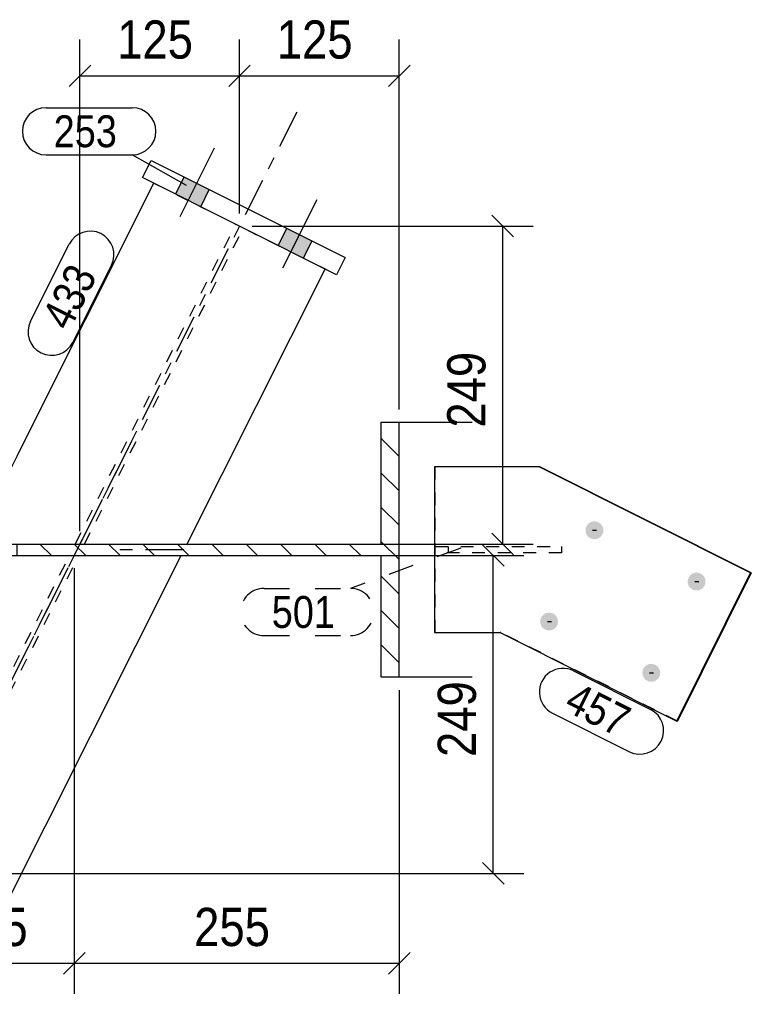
# Model space of a CAD drawing. Header units: millimetres. Extents: x 2 to 579, y 1 to 825.
# Drawn here: x 326 to 383.4, y 55.4 to 133.1 of the extents above; entities that cross this region are included whole.
import ezdxf

# ---------------------------------------------------------------- set-up
doc = ezdxf.new("R2010")
doc.units = ezdxf.units.MM
for name, pattern in [('XKITLINE00', [0]), ('XKITLINE01', [4, 1, -1, 1, -1]), ('XKITLINE02', [4, 2, -2]), ('XKITLINE03', [6, 3, -1, 1, -1])]:
    doc.linetypes.add(name, pattern=pattern)
for name, color, linetype, lineweight in [('Bolt', 3, 'Continuous', 0), ('Dimensions', 7, 'Continuous', 0), ('OtherObjectType', 7, 'Continuous', 0), ('Part', 2, 'Continuous', 0), ('PartMark', 7, 'Continuous', 0)]:
    doc.layers.add(name, color=color, linetype=linetype, lineweight=lineweight)
doc.styles.add('ARIAL', font='ARIAL.TTF')

# ---------------------------------------------------------------- blocks, each defined once
blk = doc.blocks.new('*A12')
at = {"layer": 'Part', "color": 7, "linetype": 'XKITLINE00', "lineweight": 0}
for p, q in [((354.431, 100.136), (354.37, 100.197)), ((355.778, 98.789), (354.431, 100.136)), ((355.778, 96.095), (354.37, 97.503)), ((355.778, 93.401), (354.37, 94.809)), ((328.511, 91.033), (327.611, 91.933)), ((331.205, 91.033), (330.305, 91.933)), ((333.899, 91.033), (332.999, 91.933)), ((336.593, 91.033), (335.693, 91.933)), ((339.287, 91.033), (338.387, 91.933)), ((341.981, 91.033), (341.081, 91.933)), ((344.675, 91.033), (343.775, 91.933)), ((347.37, 91.033), (346.47, 91.933)), ((350.064, 91.033), (349.164, 91.933)), ((352.758, 91.033), (351.858, 91.933)), ((355.778, 90.707), (354.37, 92.115)), ((355.778, 88.013), (354.37, 89.421)), ((355.778, 85.319), (354.37, 86.727)), ((355.778, 82.625), (354.37, 84.033))]:
    blk.add_line(p, q, dxfattribs=at)
blk = doc.blocks.new('*A161')
at = {"layer": 'Bolt'}
for points in [[(371.777, 92.974), (371.774, 92.94), (371.77, 92.906), (371.764, 92.872), (371.757, 92.838), (371.747, 92.805), (371.737, 92.772), (371.724, 92.74), (371.711, 92.709), (371.695, 92.678), (371.678, 92.648), (371.66, 92.619), (371.64, 92.591), (371.619, 92.564), (371.597, 92.538), (371.574, 92.513), (371.549, 92.49), (371.523, 92.467), (371.496, 92.446), (371.468, 92.426), (371.439, 92.408), (371.409, 92.391), (371.379, 92.375), (371.348, 92.362), (371.316, 92.349), (371.283, 92.338), (371.25, 92.329), (371.217, 92.322), (371.183, 92.316), (371.15, 92.312), (371.115, 92.309), (371.081, 92.308), (371.047, 92.309), (371.013, 92.312), (370.979, 92.316), (370.945, 92.322), (370.912, 92.329), (370.879, 92.338), (370.847, 92.349), (370.815, 92.362), (370.784, 92.375), (370.753, 92.391), (370.723, 92.408), (370.695, 92.426), (370.667, 92.446), (370.64, 92.467), (370.614, 92.49), (370.589, 92.513), (370.565, 92.538), (370.543, 92.564), (370.522, 92.591), (370.502, 92.619), (370.484, 92.648), (370.467, 92.678), (370.452, 92.709), (370.438, 92.74), (370.426, 92.772), (370.415, 92.805), (370.406, 92.838), (370.399, 92.872), (370.393, 92.906), (370.388, 92.94), (370.386, 92.974), (370.385, 93.008), (370.386, 93.043), (370.388, 93.077), (370.393, 93.111), (370.399, 93.145), (370.406, 93.178), (370.415, 93.211), (370.426, 93.244), (370.438, 93.276), (370.452, 93.308), (370.467, 93.338), (370.484, 93.368), (370.502, 93.397), (370.522, 93.425), (370.543, 93.452), (370.565, 93.478), (370.589, 93.503), (370.614, 93.527), (370.64, 93.549), (370.667, 93.571), (370.695, 93.59), (370.723, 93.609), (370.753, 93.626), (370.784, 93.641), (370.815, 93.655), (370.847, 93.667), (370.879, 93.678), (370.912, 93.687), (370.945, 93.695), (370.979, 93.701), (371.013, 93.705), (371.047, 93.707), (371.081, 93.708), (371.115, 93.707), (371.15, 93.705), (371.183, 93.701), (371.217, 93.695), (371.25, 93.687), (371.283, 93.678), (371.316, 93.667), (371.348, 93.655), (371.379, 93.641), (371.409, 93.626), (371.439, 93.609), (371.468, 93.59), (371.496, 93.571), (371.523, 93.549), (371.549, 93.527), (371.574, 93.503), (371.597, 93.478), (371.619, 93.452), (371.64, 93.425), (371.66, 93.397), (371.678, 93.368), (371.695, 93.338), (371.711, 93.308), (371.724, 93.276), (371.737, 93.244), (371.747, 93.211), (371.757, 93.178), (371.764, 93.145), (371.77, 93.111), (371.774, 93.077), (371.777, 93.043), (371.777, 93.008)], [(379.785, 88.955), (379.782, 88.921), (379.778, 88.887), (379.772, 88.853), (379.765, 88.819), (379.756, 88.786), (379.745, 88.753), (379.733, 88.721), (379.719, 88.69), (379.704, 88.659), (379.687, 88.629), (379.668, 88.6), (379.649, 88.572), (379.628, 88.545), (379.605, 88.519), (379.582, 88.494), (379.557, 88.471), (379.531, 88.448), (379.504, 88.427), (379.476, 88.407), (379.448, 88.389), (379.418, 88.372), (379.387, 88.356), (379.356, 88.343), (379.324, 88.33), (379.292, 88.319), (379.259, 88.31), (379.225, 88.303), (379.192, 88.297), (379.158, 88.293), (379.124, 88.29), (379.09, 88.289), (379.055, 88.29), (379.021, 88.293), (378.987, 88.297), (378.954, 88.303), (378.92, 88.31), (378.888, 88.319), (378.855, 88.33), (378.823, 88.343), (378.792, 88.356), (378.761, 88.372), (378.732, 88.389), (378.703, 88.407), (378.675, 88.427), (378.648, 88.448), (378.622, 88.471), (378.597, 88.494), (378.574, 88.519), (378.551, 88.545), (378.53, 88.572), (378.511, 88.6), (378.493, 88.629), (378.476, 88.659), (378.46, 88.69), (378.446, 88.721), (378.434, 88.753), (378.423, 88.786), (378.414, 88.819), (378.407, 88.853), (378.401, 88.887), (378.397, 88.921), (378.394, 88.955), (378.393, 88.989), (378.394, 89.024), (378.397, 89.058), (378.401, 89.092), (378.407, 89.126), (378.414, 89.159), (378.423, 89.192), (378.434, 89.225), (378.446, 89.257), (378.46, 89.289), (378.476, 89.319), (378.493, 89.349), (378.511, 89.378), (378.53, 89.406), (378.551, 89.433), (378.574, 89.459), (378.597, 89.484), (378.622, 89.508), (378.648, 89.53), (378.675, 89.551), (378.703, 89.571), (378.732, 89.59), (378.761, 89.607), (378.792, 89.622), (378.823, 89.636), (378.855, 89.648), (378.888, 89.659), (378.92, 89.668), (378.954, 89.676), (378.987, 89.682), (379.021, 89.686), (379.055, 89.688), (379.09, 89.689), (379.124, 89.688), (379.158, 89.686), (379.192, 89.682), (379.225, 89.676), (379.259, 89.668), (379.292, 89.659), (379.324, 89.648), (379.356, 89.636), (379.387, 89.622), (379.418, 89.607), (379.448, 89.59), (379.476, 89.571), (379.504, 89.551), (379.531, 89.53), (379.557, 89.508), (379.582, 89.484), (379.605, 89.459), (379.628, 89.433), (379.649, 89.406), (379.668, 89.378), (379.687, 89.349), (379.704, 89.319), (379.719, 89.289), (379.733, 89.257), (379.745, 89.225), (379.756, 89.192), (379.765, 89.159), (379.772, 89.126), (379.778, 89.092), (379.782, 89.058), (379.785, 89.024), (379.786, 88.989)], [(368.224, 85.816), (368.221, 85.782), (368.217, 85.748), (368.211, 85.714), (368.204, 85.68), (368.195, 85.647), (368.184, 85.614), (368.172, 85.582), (368.158, 85.551), (368.142, 85.52), (368.126, 85.49), (368.107, 85.461), (368.088, 85.433), (368.067, 85.406), (368.044, 85.38), (368.021, 85.355), (367.996, 85.332), (367.97, 85.309), (367.943, 85.288), (367.915, 85.268), (367.886, 85.25), (367.857, 85.233), (367.826, 85.217), (367.795, 85.204), (367.763, 85.191), (367.731, 85.18), (367.698, 85.171), (367.664, 85.164), (367.631, 85.158), (367.597, 85.154), (367.563, 85.151), (367.528, 85.15), (367.494, 85.151), (367.46, 85.154), (367.426, 85.158), (367.393, 85.164), (367.359, 85.171), (367.326, 85.18), (367.294, 85.191), (367.262, 85.204), (367.231, 85.217), (367.2, 85.233), (367.171, 85.25), (367.142, 85.268), (367.114, 85.288), (367.087, 85.309), (367.061, 85.332), (367.036, 85.355), (367.013, 85.38), (366.99, 85.406), (366.969, 85.433), (366.95, 85.461), (366.931, 85.49), (366.915, 85.52), (366.899, 85.551), (366.885, 85.582), (366.873, 85.614), (366.862, 85.647), (366.853, 85.68), (366.846, 85.714), (366.84, 85.748), (366.836, 85.782), (366.833, 85.816), (366.832, 85.85), (366.833, 85.885), (366.836, 85.919), (366.84, 85.953), (366.846, 85.987), (366.853, 86.02), (366.862, 86.053), (366.873, 86.086), (366.885, 86.118), (366.899, 86.15), (366.915, 86.18), (366.931, 86.21), (366.95, 86.239), (366.969, 86.267), (366.99, 86.294), (367.013, 86.32), (367.036, 86.345), (367.061, 86.369), (367.087, 86.391), (367.114, 86.413), (367.142, 86.432), (367.171, 86.451), (367.2, 86.468), (367.231, 86.483), (367.262, 86.497), (367.294, 86.509), (367.326, 86.52), (367.359, 86.529), (367.393, 86.537), (367.426, 86.543), (367.46, 86.547), (367.494, 86.549), (367.528, 86.55), (367.563, 86.549), (367.597, 86.547), (367.631, 86.543), (367.664, 86.537), (367.698, 86.529), (367.731, 86.52), (367.763, 86.509), (367.795, 86.497), (367.826, 86.483), (367.857, 86.468), (367.886, 86.451), (367.915, 86.432), (367.943, 86.413), (367.97, 86.391), (367.996, 86.369), (368.021, 86.345), (368.044, 86.32), (368.067, 86.294), (368.088, 86.267), (368.107, 86.239), (368.126, 86.21), (368.142, 86.18), (368.158, 86.15), (368.172, 86.118), (368.184, 86.086), (368.195, 86.053), (368.204, 86.02), (368.211, 85.987), (368.217, 85.953), (368.221, 85.919), (368.224, 85.885), (368.225, 85.85)], [(376.232, 81.797), (376.23, 81.763), (376.225, 81.728), (376.22, 81.695), (376.212, 81.661), (376.203, 81.628), (376.192, 81.595), (376.18, 81.563), (376.166, 81.532), (376.151, 81.501), (376.134, 81.471), (376.116, 81.442), (376.096, 81.414), (376.075, 81.387), (376.053, 81.361), (376.029, 81.336), (376.004, 81.313), (375.978, 81.29), (375.952, 81.269), (375.924, 81.249), (375.895, 81.231), (375.865, 81.214), (375.834, 81.198), (375.803, 81.184), (375.771, 81.172), (375.739, 81.161), (375.706, 81.152), (375.673, 81.145), (375.639, 81.139), (375.605, 81.135), (375.571, 81.132), (375.537, 81.131), (375.503, 81.132), (375.469, 81.135), (375.435, 81.139), (375.401, 81.145), (375.368, 81.152), (375.335, 81.161), (375.302, 81.172), (375.27, 81.184), (375.239, 81.198), (375.209, 81.214), (375.179, 81.231), (375.15, 81.249), (375.122, 81.269), (375.095, 81.29), (375.069, 81.313), (375.045, 81.336), (375.021, 81.361), (374.999, 81.387), (374.978, 81.414), (374.958, 81.442), (374.94, 81.471), (374.923, 81.501), (374.908, 81.532), (374.894, 81.563), (374.881, 81.595), (374.871, 81.628), (374.862, 81.661), (374.854, 81.695), (374.848, 81.728), (374.844, 81.763), (374.842, 81.797), (374.841, 81.831), (374.842, 81.866), (374.844, 81.9), (374.848, 81.934), (374.854, 81.968), (374.862, 82.001), (374.871, 82.034), (374.881, 82.067), (374.894, 82.099), (374.908, 82.13), (374.923, 82.161), (374.94, 82.191), (374.958, 82.22), (374.978, 82.248), (374.999, 82.275), (375.021, 82.301), (375.045, 82.326), (375.069, 82.35), (375.095, 82.372), (375.122, 82.393), (375.15, 82.413), (375.179, 82.432), (375.209, 82.449), (375.239, 82.464), (375.27, 82.478), (375.302, 82.49), (375.335, 82.501), (375.368, 82.51), (375.401, 82.518), (375.435, 82.524), (375.469, 82.528), (375.503, 82.53), (375.537, 82.531), (375.571, 82.53), (375.605, 82.528), (375.639, 82.524), (375.673, 82.518), (375.706, 82.51), (375.739, 82.501), (375.771, 82.49), (375.803, 82.478), (375.834, 82.464), (375.865, 82.449), (375.895, 82.432), (375.924, 82.413), (375.952, 82.393), (375.978, 82.372), (376.004, 82.35), (376.029, 82.326), (376.053, 82.301), (376.075, 82.275), (376.096, 82.248), (376.116, 82.22), (376.134, 82.191), (376.151, 82.161), (376.166, 82.13), (376.18, 82.099), (376.192, 82.067), (376.203, 82.034), (376.212, 82.001), (376.22, 81.968), (376.225, 81.934), (376.23, 81.9), (376.232, 81.866), (376.233, 81.831)]]:
    blk.add_hatch(color=3, dxfattribs=at).paths.add_polyline_path(points, flags=17)
at = {"layer": 'Bolt', "color": 3, "linetype": 'XKITLINE00', "lineweight": 0}
for p, q in [((370.941, 93.008), (371.255, 93.008)), ((378.949, 88.989), (379.264, 88.989)), ((367.388, 85.85), (367.703, 85.85)), ((375.396, 81.831), (375.711, 81.831))]:
    blk.add_line(p, q, dxfattribs=at)
blk = doc.blocks.new('*A162')
at = {"layer": 'Bolt'}
for points in [[(338.253, 119.38), (338.925, 120.72), (340.892, 119.734), (340.219, 118.393)], [(338.253, 119.38), (338.925, 120.72), (340.892, 119.734), (340.219, 118.393)], [(338.253, 119.38), (338.925, 120.72), (340.892, 119.734), (340.219, 118.393)], [(346.298, 115.344), (346.97, 116.685), (348.937, 115.699), (348.264, 114.358)], [(346.298, 115.344), (346.97, 116.685), (348.937, 115.699), (348.264, 114.358)], [(346.298, 115.344), (346.97, 116.685), (348.937, 115.699), (348.264, 114.358)]]:
    blk.add_hatch(color=3, dxfattribs=at).paths.add_polyline_path(points, flags=17)
at = {"layer": 'Bolt', "color": 3, "linetype": 'XKITLINE00', "lineweight": 0}
for p, q in [((338.608, 117.635), (341.299, 122.998)), ((338.608, 117.635), (341.299, 122.998)), ((338.608, 117.635), (341.299, 122.998)), ((338.253, 119.38), (338.925, 120.72)), ((338.253, 119.38), (338.925, 120.72)), ((338.253, 119.38), (338.925, 120.72)), ((340.219, 118.393), (340.892, 119.734)), ((340.219, 118.393), (340.892, 119.734)), ((340.219, 118.393), (340.892, 119.734)), ((346.653, 113.6), (349.343, 118.963)), ((346.653, 113.6), (349.343, 118.963)), ((346.653, 113.6), (349.343, 118.963)), ((346.298, 115.344), (346.97, 116.685)), ((346.298, 115.344), (346.97, 116.685)), ((346.298, 115.344), (346.97, 116.685)), ((348.264, 114.358), (348.937, 115.699)), ((348.264, 114.358), (348.937, 115.699)), ((348.264, 114.358), (348.937, 115.699))]:
    blk.add_line(p, q, dxfattribs=at)
blk = doc.blocks.new('*A165')
at = {"layer": 'Part', "color": 7, "linetype": 'XKITLINE01', "lineweight": 0}
for p, q in [((311.956, 101.483), (317.666, 101.483)), ((311.956, 81.483), (311.956, 101.483)), ((313.232, 91.933), (313.232, 101.483)), ((313.232, 91.933), (325.835, 91.933)), ((354.37, 91.933), (360.1, 91.933)), ((313.232, 91.033), (325.835, 91.033)), ((313.232, 81.483), (313.232, 91.033)), ((354.37, 91.033), (360.1, 91.033)), ((311.956, 81.483), (317.666, 81.483))]:
    blk.add_line(p, q, dxfattribs=at)
at = {"layer": 'Part', "color": 2, "linetype": 'XKITLINE00', "lineweight": 0}
for p, q in [((354.37, 91.933), (354.37, 101.483)), ((354.37, 101.483), (361.508, 101.483)), ((355.778, 81.483), (355.778, 101.483)), ((325.835, 91.933), (354.37, 91.933)), ((325.835, 91.033), (325.835, 91.933)), ((325.835, 91.033), (354.37, 91.033)), ((354.37, 81.483), (354.37, 91.033)), ((361.508, 81.483), (354.37, 81.483))]:
    blk.add_line(p, q, dxfattribs=at)
at = {"layer": 'Part', "color": 7, "linetype": 'XKITLINE03', "lineweight": 0}
blk.add_line((338.883, 91.483), (333.153, 91.483), dxfattribs=at)
at = {"layer": 'Part', "color": 1, "linetype": 'XKITLINE03', "lineweight": 0}
blk.add_line((338.883, 91.483), (333.153, 91.483), dxfattribs=at)
blk = doc.blocks.new('*A166')
at = {"layer": 'Part', "color": 7, "linetype": 'XKITLINE01', "lineweight": 0}
for p, q in [((358.6, 91.233), (358.6, 91.733)), ((358.6, 91.733), (368.5, 91.733)), ((359.649, 91.233), (359.649, 91.733)), ((368.5, 91.733), (368.5, 91.233)), ((368.5, 91.233), (358.6, 91.233))]:
    blk.add_line(p, q, dxfattribs=at)
blk = doc.blocks.new('*A167')
at = {"layer": 'Part', "color": 2, "linetype": 'XKITLINE00', "lineweight": 0}
for p, q in [((358.548, 97.983), (358.548, 84.983)), ((366.788, 97.983), (358.548, 97.983)), ((383.314, 89.663), (366.735, 97.983)), ((383.367, 89.663), (366.788, 97.983)), ((377.541, 78.031), (383.314, 89.663)), ((383.367, 89.663), (377.593, 78.031)), ((383.314, 89.663), (383.367, 89.663)), ((358.548, 84.983), (363.688, 84.983)), ((363.688, 84.983), (377.541, 78.031)), ((363.741, 84.983), (363.688, 84.983)), ((377.541, 78.031), (377.593, 78.031))]:
    blk.add_line(p, q, dxfattribs=at)
at = {"layer": 'Part', "color": 7, "linetype": 'XKITLINE01', "lineweight": 0}
for p, q in [((358.6, 84.983), (358.6, 97.983)), ((363.688, 84.983), (363.741, 84.983)), ((377.593, 78.031), (363.741, 84.983))]:
    blk.add_line(p, q, dxfattribs=at)
blk = doc.blocks.new('*A169')
at = {"layer": 'Part', "color": 7, "linetype": 'XKITLINE03', "lineweight": 0}
blk.add_line((334.783, 99.972), (313.308, 57.16), dxfattribs=at)
at = {"layer": 'Part', "color": 7, "linetype": 'XKITLINE01', "lineweight": 0}
for p, q in [((316.617, 80.483), (321.909, 91.033)), ((317.501, 66.244), (329.936, 91.033)), ((318.082, 65.952), (330.663, 91.033)), ((321.909, 91.033), (338.69, 91.033)), ((311.088, 69.461), (324.496, 62.735))]:
    blk.add_line(p, q, dxfattribs=at)
at = {"layer": 'Part', "color": 2, "linetype": 'XKITLINE00', "lineweight": 0}
for p, q in [((324.496, 62.735), (338.69, 91.033)), ((311.088, 69.461), (316.617, 80.483))]:
    blk.add_line(p, q, dxfattribs=at)
blk = doc.blocks.new('*A170')
at = {"layer": 'Part', "color": 7, "linetype": 'XKITLINE03', "lineweight": 0}
blk.add_line((347.742, 125.807), (326.267, 82.995), dxfattribs=at)
at = {"layer": 'Part', "color": 2, "linetype": 'XKITLINE00', "lineweight": 0}
for p, q in [((325.835, 98.86), (336.555, 120.232)), ((349.962, 113.506), (339.141, 91.933))]:
    blk.add_line(p, q, dxfattribs=at)
at = {"layer": 'Part', "color": 7, "linetype": 'XKITLINE01', "lineweight": 0}
for p, q in [((336.555, 120.232), (349.962, 113.506)), ((330.387, 91.933), (342.968, 117.015)), ((331.114, 91.933), (343.549, 116.723)), ((325.835, 98.86), (322.36, 91.933)), ((322.36, 91.933), (339.141, 91.933))]:
    blk.add_line(p, q, dxfattribs=at)
blk = doc.blocks.new('*A171')
at = {"layer": 'Part', "color": 2, "linetype": 'XKITLINE00', "lineweight": 0}
for p, q in [((335.661, 120.68), (336.333, 122.021)), ((336.333, 122.021), (351.529, 114.399)), ((350.856, 113.058), (335.661, 120.68)), ((351.529, 114.399), (350.856, 113.058))]:
    blk.add_line(p, q, dxfattribs=at)
blk = doc.blocks.new('*A425')
at = {"layer": 'Dimensions', "color": 7, "linetype": 'XKITLINE00', "lineweight": 0}
for p, q in [((330.299, 90.033), (330.299, 56.648)), ((317.792, 65.098), (317.792, 56.648)), ((318.64, 59.897), (316.943, 58.2)), ((331.148, 59.897), (329.451, 58.2)), ((317.792, 59.048), (330.299, 59.048))]:
    blk.add_line(p, q, dxfattribs=at)
at = {"layer": 'Dimensions', "color": 3}
for p in [(317.792, 59.048), (330.299, 59.048)]:
    blk.add_point(p, dxfattribs=at)
at = {"layer": 'Dimensions', "color": 3, "style": 'ARIAL', "width": 0.85}
blk.add_text('125', height=3, dxfattribs=at).set_placement((320.708, 60.398))
blk = doc.blocks.new('*A426')
at = {"layer": 'Dimensions', "color": 7, "linetype": 'XKITLINE00', "lineweight": 0}
for p, q in [((330.299, 90.033), (330.299, 56.648)), ((355.778, 80.483), (355.778, 56.648)), ((331.148, 59.897), (329.451, 58.2)), ((356.627, 59.897), (354.93, 58.2)), ((330.299, 59.048), (355.778, 59.048))]:
    blk.add_line(p, q, dxfattribs=at)
at = {"layer": 'Dimensions', "color": 3}
for p in [(330.299, 59.048), (355.778, 59.048)]:
    blk.add_point(p, dxfattribs=at)
at = {"layer": 'Dimensions', "color": 3, "style": 'ARIAL', "width": 0.85}
blk.add_text('255', height=3, dxfattribs=at).set_placement((339.701, 60.398))
blk = doc.blocks.new('*A427')
at = {"layer": 'Dimensions', "color": 7, "linetype": 'XKITLINE00', "lineweight": 0}
for p, q in [((330.751, 92.933), (330.751, 131.507)), ((343.259, 117.869), (343.259, 131.507)), ((331.599, 129.506), (329.902, 127.809)), ((344.107, 129.506), (342.41, 127.809)), ((330.751, 128.657), (343.259, 128.657))]:
    blk.add_line(p, q, dxfattribs=at)
at = {"layer": 'Dimensions', "color": 3}
for p in [(330.751, 128.657), (343.259, 128.657)]:
    blk.add_point(p, dxfattribs=at)
at = {"layer": 'Dimensions', "color": 3, "style": 'ARIAL', "width": 0.85}
blk.add_text('125', height=3, dxfattribs=at).set_placement((333.667, 130.007))
blk = doc.blocks.new('*A428')
at = {"layer": 'Dimensions', "color": 7, "linetype": 'XKITLINE00', "lineweight": 0}
for p, q in [((343.259, 117.869), (343.259, 131.507)), ((355.778, 102.483), (355.778, 131.507)), ((344.107, 129.506), (342.41, 127.809)), ((356.627, 129.506), (354.93, 127.809)), ((343.259, 128.657), (355.778, 128.657))]:
    blk.add_line(p, q, dxfattribs=at)
at = {"layer": 'Dimensions', "color": 3}
for p in [(343.259, 128.657), (355.778, 128.657)]:
    blk.add_point(p, dxfattribs=at)
at = {"layer": 'Dimensions', "color": 3, "style": 'ARIAL', "width": 0.85}
blk.add_text('125', height=3, dxfattribs=at).set_placement((346.181, 130.007))
blk = doc.blocks.new('*A429')
at = {"layer": 'Dimensions', "color": 7, "linetype": 'XKITLINE00', "lineweight": 0}
for p, q in [((362.295, 91.882), (363.992, 90.185)), ((331.299, 91.033), (365.544, 91.033)), ((363.144, 66.098), (363.144, 91.033)), ((362.295, 66.947), (363.992, 65.25)), ((318.792, 66.098), (365.544, 66.098))]:
    blk.add_line(p, q, dxfattribs=at)
at = {"layer": 'Dimensions', "color": 3}
for p in [(363.144, 91.033), (363.144, 66.098)]:
    blk.add_point(p, dxfattribs=at)
at = {"layer": 'Dimensions', "color": 3, "style": 'ARIAL', "width": 0.85}
blk.add_text('249', height=3, rotation=90.00021, dxfattribs=at).set_placement((361.794, 75.228))
blk = doc.blocks.new('*A430')
at = {"layer": 'Dimensions', "color": 7, "linetype": 'XKITLINE00', "lineweight": 0}
for p, q in [((363.041, 117.717), (364.738, 116.02)), ((344.259, 116.869), (366.289, 116.869)), ((363.889, 91.933), (363.889, 116.869)), ((363.041, 92.782), (364.738, 91.085)), ((331.751, 91.933), (366.289, 91.933))]:
    blk.add_line(p, q, dxfattribs=at)
at = {"layer": 'Dimensions', "color": 3}
for p in [(363.889, 116.869), (363.889, 91.933)]:
    blk.add_point(p, dxfattribs=at)
at = {"layer": 'Dimensions', "color": 3, "style": 'ARIAL', "width": 0.85}
blk.add_text('249', height=3, rotation=90.00021, dxfattribs=at).set_placement((362.539, 101.064))
blk = doc.blocks.new('*A433')
at = {"layer": 'PartMark', "color": 7, "linetype": 'XKITLINE02', "lineweight": 0}
for p, q in [((360.61, 91.604), (351.95, 88.454)), ((345.187, 88.454), (351.95, 88.454)), ((345.187, 84.754), (351.95, 84.754))]:
    blk.add_line(p, q, dxfattribs=at)
for centre, start, end in [((345.187, 86.604), 90, 270), ((351.95, 86.604), 270, 90)]:
    blk.add_arc(centre, 1.85, start, end, dxfattribs=at)
at = {"layer": 'PartMark', "color": 3, "style": 'ARIAL', "width": 0.85}
blk.add_text('501', height=2.5, dxfattribs=at).set_placement((345.787, 85.354))
blk = doc.blocks.new('*A434')
at = {"layer": 'PartMark', "color": 7, "linetype": 'XKITLINE00', "lineweight": 0}
for p, q in [((369.441, 81.985), (375.485, 78.951)), ((367.781, 78.678), (373.825, 75.644))]:
    blk.add_line(p, q, dxfattribs=at)
for centre, start, end in [((368.611, 80.331), 63.34977, 243.34977), ((374.655, 77.298), 243.34977, 63.34977)]:
    blk.add_arc(centre, 1.85, start, end, dxfattribs=at)
at = {"layer": 'PartMark', "color": 3, "style": 'ARIAL', "width": 0.85}
blk.add_text('457', height=2.5, rotation=-26.64827, dxfattribs=at).set_placement((368.587, 78.945))
blk = doc.blocks.new('*A437')
at = {"layer": 'PartMark', "color": 7, "linetype": 'XKITLINE00', "lineweight": 0}
for p, q in [((326.875, 109.41), (329.907, 115.455)), ((330.183, 107.751), (333.215, 113.796))]:
    blk.add_line(p, q, dxfattribs=at)
for centre, start, end in [((331.561, 114.625), 333.36149, 153.36149), ((328.529, 108.581), 153.36149, 333.36149)]:
    blk.add_arc(centre, 1.85, start, end, dxfattribs=at)
at = {"layer": 'PartMark', "color": 3, "style": 'ARIAL', "width": 0.85}
blk.add_text('433', height=2.5, rotation=63.3634, dxfattribs=at).set_placement((329.915, 108.556))
blk = doc.blocks.new('*A438')
at = {"layer": 'PartMark', "color": 7, "linetype": 'XKITLINE00', "lineweight": 0}
for p, q in [((328.092, 126.16), (334.855, 126.16)), ((328.092, 122.46), (334.855, 122.46)), ((339.097, 120.067), (334.855, 122.46))]:
    blk.add_line(p, q, dxfattribs=at)
for centre, start, end in [((328.092, 124.31), 90, 270), ((334.855, 124.31), 270, 90)]:
    blk.add_arc(centre, 1.85, start, end, dxfattribs=at)
at = {"layer": 'PartMark', "color": 3, "style": 'ARIAL', "width": 0.85}
blk.add_text('253', height=2.5, dxfattribs=at).set_placement((328.692, 123.06))
blk = doc.blocks.new('*A441')
at = {"layer": 'OtherObjectType', "color": 7, "linetype": 'XKITLINE00', "lineweight": 0}
for p, q in [((252.629, 94.446), (252.629, 96.321)), ((252.629, 96.321), (254.504, 95.383)), ((254.504, 95.383), (252.629, 94.446)), ((254.504, 95.383), (254.504, 95.383)), ((318.748, 53.785), (319.685, 55.66)), ((319.685, 55.66), (320.623, 53.785)), ((319.685, 55.66), (319.685, 55.66)), ((320.623, 53.785), (318.748, 53.785)), ((312.088, 41.66), (318.033, 41.66))]:
    blk.add_line(p, q, dxfattribs=at)
at = {"layer": 'OtherObjectType', "color": 7, "style": 'ARIAL', "width": 0.85}
blk.add_text('TOP VIEW', height=2.5, rotation=90, dxfattribs=at).set_placement((250.754, 87.233))
for s, p in [('FRONT VIEW', (309.221, 49.41)), ('J', (312.088, 42.41)), ('J', (316.365, 42.41)), ('-', (314.505, 42.41))]:
    blk.add_text(s, height=2.5, dxfattribs=at).set_placement(p)

msp = doc.modelspace()

# ---------------------------------------------------------------- block references
at = {"lineweight": 0}
for name in ['*A427', '*A428', '*A438', '*A170', '*A162', '*A171', '*A430', '*A437', '*A165', '*A169', '*A12', '*A167', '*A161', '*A429', '*A166', '*A433', '*A425', '*A426', '*A434']:
    msp.add_blockref(name, (0, 0), dxfattribs=at)
at = {"layer": 'OtherObjectType', "lineweight": 0}
msp.add_blockref('*A441', (0, 0), dxfattribs=at)

doc.saveas('drawing.dxf')
